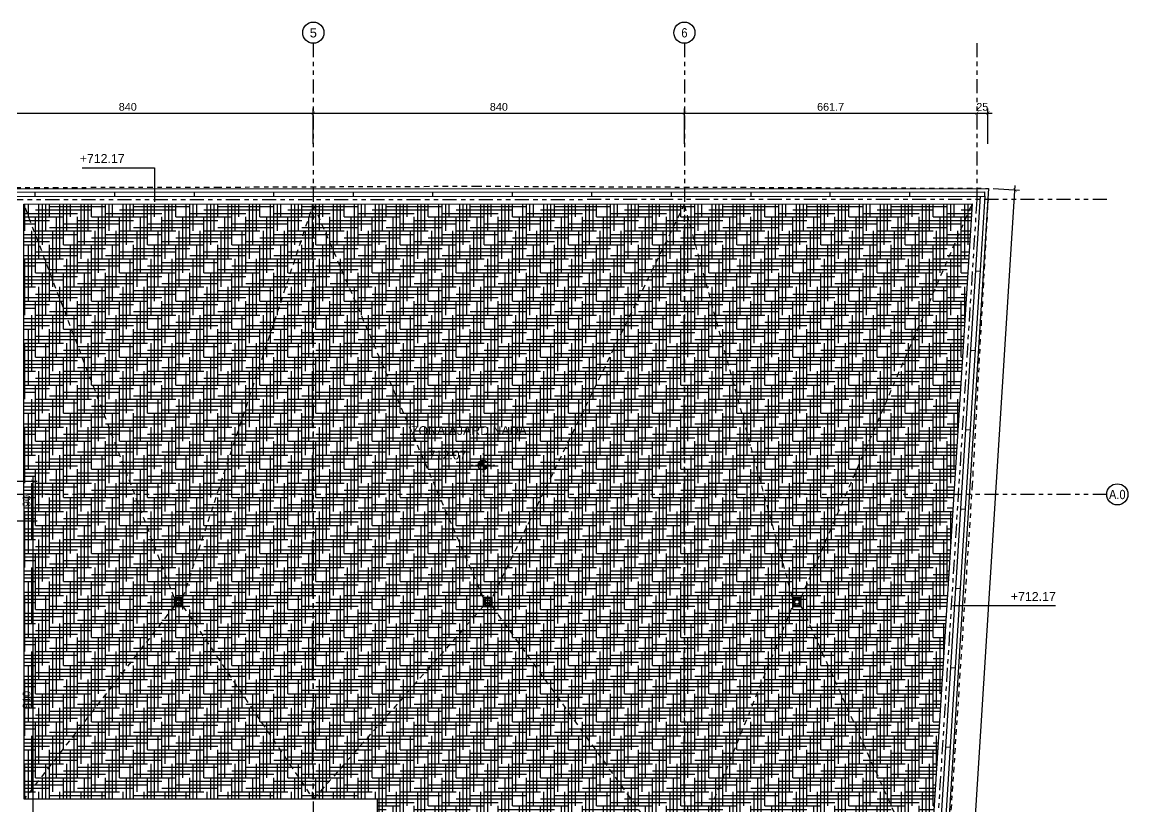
# Model space of a CAD drawing. Header units: millimetres. Extents: x 567.3 to 666.1, y 518.3 to 578.
# Drawn here: x 625.81 to 650.84, y 556.87 to 574.64 of the extents above; entities that cross this region are included whole.
import ezdxf

# ---------------------------------------------------------------- set-up
doc = ezdxf.new("R2010")
doc.units = ezdxf.units.MM
doc.header["$LTSCALE"] = 0.01
for name, pattern in [('TRAZO_Y_PUNTO', [25.4, 12.7, -6.35, 0, -6.35]), ('TRAZOS', [19.05, 12.7, -6.35]), ('VALS', [63.5, 31.75, -6.35, 6.35, -6.35, 6.35, -6.35])]:
    doc.linetypes.add(name, pattern=pattern)
doc.layers.get('0').update_dxf_attribs({"linetype": 'CONTINUOUS'})
doc.layers.get('DEFPOINTS').update_dxf_attribs({"linetype": 'CONTINUOUS'})
for name, color, linetype in [('BARANDILLA', 1, 'CONTINUOUS'), ('COTAS', 7, 'CONTINUOUS'), ('COTAS_EJES', 2, 'CONTINUOUS'), ('EJES', 6, 'VALS'), ('EJES-NUM', 7, 'CONTINUOUS'), ('JARDIN-TRAMA', 253, 'CONTINUOUS'), ('LIMITE-PARCELA', 2, 'TRAZO_Y_PUNTO'), ('PENDIENTES', 252, 'TRAZOS'), ('TEXTO-NIVELES', 7, 'CONTINUOUS'), ('TEXTOS', 7, 'CONTINUOUS'), ('URBANIZACION', 4, 'CONTINUOUS'), ('URC_INS_TUB_PLUVIAL', 252, 'CONTINUOUS')]:
    doc.layers.add(name, color=color, linetype=linetype)
doc.styles.add('ARIAL', font='arial.ttf')
doc.dimstyles.new('GOP1-100', dxfattribs={"dimscale": 0.1, "dimtxt": 1.75, "dimasz": 0.75, "dimexe": 1, "dimexo": 1, "dimgap": 0.5, "dimtad": 1, "dimdec": 1, "dimlfac": 100, "dimdsep": 46, "dimtxsty": 'ARIAL', "dimblk1": 'ARCHTICK', "dimblk2": 'ARCHTICK', "dimsah": 1, "dimcen": 3, "dimdle": 1, "dimclrd": 1, "dimclre": 1, "dimclrt": 256, "dimadec": 0, "dimazin": 0, "dimtfac": 1.5, "dimtdec": 1, "dimtmove": 0, "dimatfit": 0, "dimldrblk": 'ARCHTICK', "dimfxl": 0, "dimtvp": 2.8125, "dimtolj": 1, "dimtzin": 0, "dimarcsym": 0})

# ---------------------------------------------------------------- blocks, each defined once
blk = doc.blocks.new('_ARCHTICK')
at = {"color": 0, "linetype": 'ByBlock', "const_width": 0.15}
blk.add_lwpolyline([(-0.5, -0.5), (0.5, 0.5)], dxfattribs=at)
blk = doc.blocks.new('*D92')
at = {"layer": 'COTAS_EJES', "color": 1, "lineweight": -2, "transparency": 16777216}
for p, q in [((646.152, 536.968), (648.29, 570.938)), ((647.785, 570.87), (648.384, 570.832)), ((645.66, 537.099), (646.258, 537.061))]:
    blk.add_line(p, q, dxfattribs=at)
at = {"layer": 'DEFPOINTS', "color": 0, "transparency": 16777216}
for p in [(647.685, 570.876), (648.284, 570.838), (645.56, 537.105)]:
    blk.add_point(p, dxfattribs=at)
at = {"layer": 'COTAS_EJES', "color": 1, "lineweight": -2, "transparency": 16777216, "xscale": 0.07500000000000001, "yscale": 0.07500000000000001, "zscale": 0.07500000000000001}
for p, rotation in [((648.284, 570.838), 86.39871805713925), ((646.159, 537.068), 266.3987180571393)]:
    blk.add_blockref('_ARCHTICK', p, dxfattribs=dict(at, rotation=rotation))
at = {"layer": 'COTAS_EJES', "transparency": 16777216, "insert": (647.082, 553.962), "char_height": 0.175, "attachment_point": 5, "rotation": 86.3987, "style": 'ARIAL'}
blk.add_mtext('\\A1;3383.7', dxfattribs=at)
blk = doc.blocks.new('*D89')
at = {"layer": 'COTAS_EJES', "color": 1, "lineweight": -2, "transparency": 16777216}
for p, q in [((624, 571.881), (624, 572.681)), ((632.4, 571.881), (632.4, 572.681)), ((623.9, 572.581), (632.5, 572.581))]:
    blk.add_line(p, q, dxfattribs=at)
at = {"layer": 'DEFPOINTS', "color": 0, "transparency": 16777216}
for p in [(632.4, 572.581), (624, 570.893), (632.4, 570.868)]:
    blk.add_point(p, dxfattribs=at)
at = {"layer": 'COTAS_EJES', "color": 1, "lineweight": -2, "transparency": 16777216, "xscale": 0.07500000000000001, "yscale": 0.07500000000000001, "zscale": 0.07500000000000001, "rotation": 180}
blk.add_blockref('_ARCHTICK', (624, 572.581), dxfattribs=at)
at = {"layer": 'COTAS_EJES', "color": 1, "lineweight": -2, "transparency": 16777216, "xscale": 0.07500000000000001, "yscale": 0.07500000000000001, "zscale": 0.07500000000000001}
blk.add_blockref('_ARCHTICK', (632.4, 572.581), dxfattribs=at)
at = {"layer": 'COTAS_EJES', "transparency": 16777216, "insert": (628.2, 572.72), "char_height": 0.175, "attachment_point": 5, "style": 'ARIAL'}
blk.add_mtext('\\A1;840', dxfattribs=at)
blk = doc.blocks.new('NIVEL01')
for p, q in [((0, 0.0018), (0, 0.0015)), ((-0.0018, 0), (-0.0015, 0)), ((-0.00111, 0), (0.00111, 0)), ((0, 0.00111), (0, -0.00111)), ((0.0015, 0), (0.0018, 0)), ((0, -0.0015), (0, -0.0018))]:
    blk.add_line(p, q)
at = {"const_width": 0.00075}
for points in [[(0, 0.000375, 0.4142136), (-0.000375, 0, 1)], [(0, -0.000375, 0.4142136), (0.000375, 0, 1)]]:
    blk.add_lwpolyline(points, format="xyb", dxfattribs=at)
blk.add_circle((0, 0), 0.00075)
blk = doc.blocks.new('*D36')
at = {"layer": 'COTAS_EJES', "color": 1, "lineweight": -2, "transparency": 16777216}
for p, q in [((632.4, 571.881), (632.4, 572.681)), ((640.8, 571.881), (640.8, 572.681)), ((632.3, 572.581), (640.9, 572.581))]:
    blk.add_line(p, q, dxfattribs=at)
at = {"layer": 'DEFPOINTS', "color": 0, "transparency": 16777216}
for p in [(640.8, 572.581), (632.4, 570.893), (640.8, 570.868)]:
    blk.add_point(p, dxfattribs=at)
at = {"layer": 'COTAS_EJES', "color": 1, "lineweight": -2, "transparency": 16777216, "xscale": 0.07500000000000001, "yscale": 0.07500000000000001, "zscale": 0.07500000000000001, "rotation": 180}
blk.add_blockref('_ARCHTICK', (632.4, 572.581), dxfattribs=at)
at = {"layer": 'COTAS_EJES', "color": 1, "lineweight": -2, "transparency": 16777216, "xscale": 0.07500000000000001, "yscale": 0.07500000000000001, "zscale": 0.07500000000000001}
blk.add_blockref('_ARCHTICK', (640.8, 572.581), dxfattribs=at)
at = {"layer": 'COTAS_EJES', "transparency": 16777216, "insert": (636.6, 572.72), "char_height": 0.175, "attachment_point": 5, "style": 'ARIAL'}
blk.add_mtext('\\A1;840', dxfattribs=at)
blk = doc.blocks.new('*D37')
at = {"layer": 'COTAS_EJES', "color": 1, "lineweight": -2, "transparency": 16777216}
for p, q in [((640.8, 572.581), (640.8, 572.681)), ((640.7, 572.581), (647.517, 572.581)), ((647.417, 572.581), (647.417, 572.481))]:
    blk.add_line(p, q, dxfattribs=at)
at = {"layer": 'DEFPOINTS', "color": 0, "transparency": 16777216}
for p in [(640.8, 572.581), (647.417, 572.581), (647.417, 572.581)]:
    blk.add_point(p, dxfattribs=at)
at = {"layer": 'COTAS_EJES', "color": 1, "lineweight": -2, "transparency": 16777216, "xscale": 0.07500000000000001, "yscale": 0.07500000000000001, "zscale": 0.07500000000000001, "rotation": 180}
blk.add_blockref('_ARCHTICK', (640.8, 572.581), dxfattribs=at)
at = {"layer": 'COTAS_EJES', "color": 1, "lineweight": -2, "transparency": 16777216, "xscale": 0.07500000000000001, "yscale": 0.07500000000000001, "zscale": 0.07500000000000001}
blk.add_blockref('_ARCHTICK', (647.417, 572.581), dxfattribs=at)
at = {"layer": 'COTAS_EJES', "transparency": 16777216, "insert": (644.109, 572.72), "char_height": 0.175, "attachment_point": 5, "style": 'ARIAL'}
blk.add_mtext('\\A1;661.7', dxfattribs=at)
blk = doc.blocks.new('*D44')
at = {"layer": 'COTAS_EJES', "color": 1, "lineweight": -2, "transparency": 16777216}
for p, q in [((647.667, 571.881), (647.667, 572.681)), ((647.317, 572.581), (647.767, 572.581)), ((647.417, 572.581), (647.417, 572.481))]:
    blk.add_line(p, q, dxfattribs=at)
at = {"layer": 'DEFPOINTS', "color": 0, "transparency": 16777216}
for p in [(647.417, 572.581), (647.667, 572.581), (647.667, 570.876)]:
    blk.add_point(p, dxfattribs=at)
at = {"layer": 'COTAS_EJES', "color": 1, "lineweight": -2, "transparency": 16777216, "xscale": 0.07500000000000001, "yscale": 0.07500000000000001, "zscale": 0.07500000000000001, "rotation": 180}
blk.add_blockref('_ARCHTICK', (647.417, 572.581), dxfattribs=at)
at = {"layer": 'COTAS_EJES', "color": 1, "lineweight": -2, "transparency": 16777216, "xscale": 0.07500000000000001, "yscale": 0.07500000000000001, "zscale": 0.07500000000000001}
blk.add_blockref('_ARCHTICK', (647.667, 572.581), dxfattribs=at)
at = {"layer": 'COTAS_EJES', "transparency": 16777216, "insert": (647.542, 572.72), "char_height": 0.175, "attachment_point": 5, "style": 'ARIAL'}
blk.add_mtext('\\A1;25', dxfattribs=at)
blk = doc.blocks.new('*D59')
at = {"layer": 'COTAS', "color": 1, "lineweight": -2, "transparency": 16777216}
for p, q in [((625.6, 564.247), (626.15, 564.247)), ((626.05, 564.347), (626.05, 563.247)), ((625.6, 563.347), (626.15, 563.347))]:
    blk.add_line(p, q, dxfattribs=at)
at = {"layer": 'DEFPOINTS', "color": 0, "transparency": 16777216}
for p in [(625.5, 564.247), (625.5, 563.347), (626.05, 563.347)]:
    blk.add_point(p, dxfattribs=at)
at = {"layer": 'COTAS', "color": 1, "lineweight": -2, "transparency": 16777216, "xscale": 0.07500000000000001, "yscale": 0.07500000000000001, "zscale": 0.07500000000000001}
for p, rotation in [((626.05, 564.247), 90), ((626.05, 563.347), 270)]:
    blk.add_blockref('_ARCHTICK', p, dxfattribs=dict(at, rotation=rotation))
at = {"layer": 'COTAS', "transparency": 16777216, "insert": (625.911, 563.797), "char_height": 0.175, "attachment_point": 5, "rotation": 90, "style": 'ARIAL'}
blk.add_mtext('\\A1;90', dxfattribs=at)
blk = doc.blocks.new('*D60')
at = {"layer": 'COTAS', "color": 1, "lineweight": -2, "transparency": 16777216}
for p, q in [((626.05, 563.447), (626.05, 555.147)), ((625.6, 563.347), (626.15, 563.347)), ((625.6, 555.247), (626.15, 555.247))]:
    blk.add_line(p, q, dxfattribs=at)
at = {"layer": 'DEFPOINTS', "color": 0, "transparency": 16777216}
for p in [(625.5, 563.347), (625.5, 555.247), (626.05, 555.247)]:
    blk.add_point(p, dxfattribs=at)
at = {"layer": 'COTAS', "color": 1, "lineweight": -2, "transparency": 16777216, "xscale": 0.07500000000000001, "yscale": 0.07500000000000001, "zscale": 0.07500000000000001}
for p, rotation in [((626.05, 563.347), 90), ((626.05, 555.247), 270)]:
    blk.add_blockref('_ARCHTICK', p, dxfattribs=dict(at, rotation=rotation))
at = {"layer": 'COTAS', "transparency": 16777216, "insert": (625.911, 559.297), "char_height": 0.175, "attachment_point": 5, "rotation": 90, "style": 'ARIAL'}
blk.add_mtext('\\A1;810', dxfattribs=at)
blk = doc.blocks.new('SUM-C')
at = {"layer": 'URC_INS_TUB_PLUVIAL'}
for p, q in [((0.1, 0.1), (-0.1, 0.1)), ((-0.1, 0.1), (-0.1, -0.1)), ((-0.075, 0.075), (-0.075, -0.075)), ((0.075, 0.075), (-0.075, 0.075)), ((-0.075, 0.075), (-0.034, 0.034)), ((0.034, 0.034), (0.075, 0.075)), ((0.075, -0.075), (0.075, 0.075)), ((0.1, -0.1), (0.1, 0.1)), ((-0.1, -0.1), (0.1, -0.1)), ((-0.075, -0.075), (-0.034, -0.034)), ((-0.075, -0.075), (0.075, -0.075)), ((0.034, -0.034), (0.075, -0.075))]:
    blk.add_line(p, q, dxfattribs=at)
blk.add_circle((0, 0), 0.0487, dxfattribs=at)

msp = doc.modelspace()

# ---------------------------------------------------------------- hatches: boundary and pattern name
at = {"layer": 'JARDIN-TRAMA'}
h = msp.add_hatch(dxfattribs=at)
h.set_pattern_fill('HOUND', color=256, scale=0.05)
h.paths.add_polyline_path([(647.311, 570.5242), (625.8475, 570.5157), (625.8529, 557.0469), (627.85, 557.0469), (630.95, 557.0469), (633.85, 557.0469), (633.85, 555.4338), (639.7775, 555.4338), (646.3345, 554.9975)])

# ---------------------------------------------------------------- linework, layer by layer
at = {"layer": 'BARANDILLA'}
for p, q in [((591.5847, 570.6771), (647.5976, 570.6993)), ((591.6018, 570.7771), (647.5975, 570.7993)), ((626.1001, 570.7908), (626.1001, 570.6908)), ((627.9001, 570.7915), (627.9001, 570.6915)), ((629.7001, 570.7929), (629.7001, 570.6929)), ((631.5001, 570.7929), (631.5001, 570.6929)), ((633.3001, 570.7937), (633.3001, 570.6937)), ((638.7001, 570.7958), (638.7001, 570.6958)), ((640.5001, 570.7965), (640.5001, 570.6965)), ((642.3001, 570.7834), (642.3001, 570.6834)), ((644.1001, 570.6979), (644.1001, 570.7979)), ((647.4974, 570.6993), (645.3911, 537.21)), ((647.5976, 570.6993), (645.4913, 537.21)), ((645.9001, 570.6987), (645.9001, 570.7987)), ((647.5976, 570.6993), (647.5975, 570.7993)), ((647.391, 569.0082), (647.4908, 569.0019)), ((647.278, 567.2117), (647.3778, 567.2054)), ((647.165, 565.4153), (647.2648, 565.409)), ((647.052, 563.6188), (647.1518, 563.6125)), ((646.9391, 561.8224), (647.0389, 561.8161)), ((646.8261, 560.0259), (646.9259, 560.0196)), ((646.7131, 558.2295), (646.8129, 558.2232))]:
    msp.add_line(p, q, dxfattribs=at)
at = {"layer": 'EJES'}
for p, q in [((632.4, 574.1607), (632.4, 534.7146)), ((640.8, 574.1607), (640.8, 534.7146)), ((647.4175, 574.1633), (647.4175, 570.6232)), ((650.3588, 570.6243), (591.8014, 570.602)), ((647.4175, 570.6243), (645.3267, 537.3553)), ((650.3588, 563.9469), (581.5145, 563.9469))]:
    msp.add_line(p, q, dxfattribs=at)
at = {"layer": 'EJES-NUM', "color": 1, "ltscale": 0.05}
for centre in [(632.4, 574.4002), (632.4, 574.4002), (640.8, 574.4002), (650.5984, 563.9469)]:
    msp.add_circle(centre, 0.2395, dxfattribs=at)
at = {"layer": 'LIMITE-PARCELA'}
msp.add_lwpolyline([(619.2486, 570.8852), (630.2032, 570.9041), (636.0893, 570.9257), (647.6853, 570.8759), (647.3144, 564.1677), (646.742, 555.3967), (646.2482, 547.9766), (645.5599, 537.1053), (641.0846, 537.1312), (636.292, 537.1442), (629.699, 537.1344), (615.714, 537.1377)], dxfattribs=at)
at = {"layer": 'PENDIENTES'}
for p, q in [((629.2495, 561.6123), (625.8475, 570.5157)), ((629.4495, 561.6123), (632.4, 570.5183)), ((632.4, 557.0469), (632.4, 570.5183)), ((636.2477, 561.6123), (632.4, 570.5183)), ((640.8, 570.5216), (636.4477, 561.6123)), ((640.8, 555.3657), (640.8, 570.5216)), ((643.2458, 561.6123), (640.8, 570.5216)), ((643.4458, 561.6123), (647.311, 570.5242)), ((629.2495, 561.4123), (625.8529, 557.0469)), ((629.4495, 561.4123), (632.4, 557.0469)), ((636.2477, 561.4123), (632.4, 557.0469)), ((636.4477, 561.4123), (640.8, 555.3657)), ((640.8, 555.3657), (643.2458, 561.4123)), ((643.4458, 561.4123), (646.3345, 554.9975))]:
    msp.add_line(p, q, dxfattribs=at)
at = {"layer": 'TEXTO-NIVELES', "color": 1}
for p, q in [((627.1659, 571.344), (628.8049, 571.344)), ((628.8049, 571.344), (628.8049, 570.5673)), ((646.871, 561.4288), (649.197, 561.4288))]:
    msp.add_line(p, q, dxfattribs=at)
at = {"layer": 'TEXTO-NIVELES'}
for p, q in [((635.1001, 570.7951), (635.1001, 570.6951)), ((636.9001, 570.7951), (636.9001, 570.6951))]:
    msp.add_line(p, q, dxfattribs=at)
at = {"layer": 'URBANIZACION'}
for p, q in [((591.6147, 570.8521), (647.6837, 570.8744)), ((647.6837, 570.8744), (645.5599, 537.1053)), ((647.6837, 570.8744), (647.6837, 570.8744)), ((647.6837, 570.8744), (647.6837, 570.8744)), ((647.6837, 570.8744), (647.6837, 570.8744)), ((647.6837, 570.8744), (647.6837, 570.8744)), ((647.6837, 570.8744), (647.6837, 570.8744)), ((647.6837, 570.8744), (647.6837, 570.8744)), ((647.6837, 570.8744), (647.6837, 570.8744)), ((625.8475, 570.5157), (647.311, 570.5242)), ((625.8529, 557.0469), (625.8475, 570.5157)), ((647.311, 570.5242), (646.3345, 554.9975)), ((633.85, 557.0469), (625.8529, 557.0469)), ((627.8, 557.0469), (627.8, 557.0469)), ((627.8, 557.0469), (627.8, 557.0469)), ((633.85, 555.4344), (633.85, 557.0469))]:
    msp.add_line(p, q, dxfattribs=at)

# ---------------------------------------------------------------- block references
at = {"layer": 'TEXTO-NIVELES', "xscale": 150, "yscale": 150, "zscale": 150}
msp.add_blockref('NIVEL01', (636.2413, 564.612), dxfattribs=at)
at = {"layer": 'URC_INS_TUB_PLUVIAL', "color": 2}
for p in [(629.3495, 561.5123), (636.3477, 561.5123), (643.3458, 561.5123)]:
    msp.add_blockref('SUM-C', p, dxfattribs=at)

# ---------------------------------------------------------------- texts
at = {"layer": 'EJES-NUM', "ltscale": 0.05, "char_height": 0.21, "width": 0.180111, "attachment_point": 5, "style": 'ARIAL'}
for s, insert in [('5', (632.4, 574.396)), ('5', (632.4, 574.396)), ('{\\W0.85;A.0}', (650.5984, 563.9428))]:
    msp.add_mtext(s, dxfattribs=dict(at, insert=insert))
at = {"layer": 'EJES-NUM', "ltscale": 0.05, "insert": (640.8, 574.396), "char_height": 0.21, "attachment_point": 5, "style": 'ARIAL'}
msp.add_mtext('{\\W0.85;6}', dxfattribs=at)
at = {"layer": 'TEXTO-NIVELES', "style": 'ARIAL'}
for s, p in [(' +712.17', (627.0347, 571.4515)), ('+712.07', (634.8487, 564.7395)), (' +712.17', (648.1116, 561.5363))]:
    msp.add_text(s, height=0.2, dxfattribs=at).set_placement(p)
at = {"layer": 'TEXTOS', "style": 'ARIAL'}
msp.add_text('ZONA AJARDINADA', height=0.2, dxfattribs=at).set_placement((634.6096, 565.2916))

# ---------------------------------------------------------------- dimensions: what is measured, and where the dimension line sits
at = {"layer": 'COTAS'}
dim = msp.add_linear_dim(base=(626.05, 563.347), p1=(625.5, 564.2471), p2=(625.5003, 563.347), angle=90, dimstyle='GOP1-100', dxfattribs=at)
dim.commit()
dim.dimension.update_dxf_attribs({"geometry": '*D59', "text_midpoint": (625.9107, 563.797)})
dim = msp.add_linear_dim(base=(626.05, 555.2469), p1=(625.5003, 563.347), p2=(625.5, 555.2469), angle=90, dimstyle='GOP1-100', override={"dimtmove": 1}, dxfattribs=at)
dim.commit()
dim.dimension.update_dxf_attribs({"geometry": '*D60', "text_midpoint": (625.9107, 559.2969)})
at = {"layer": 'COTAS_EJES'}
for base, p1, p2, picture, middle in [((632.4, 572.5807), (624, 570.8934), (632.4, 570.8683), '*D89', (628.2, 572.72)), ((640.8, 572.5807), (632.4, 570.8934), (640.8, 570.8683), '*D36', (636.6, 572.72)), ((647.41749, 572.58067), (640.80005, 572.58067), (647.41749, 572.58067), '*D37', (644.10877, 572.72002))]:
    dim = msp.add_linear_dim(base=base, p1=p1, p2=p2, dimstyle='GOP1-100', override={"dimtmove": 1}, dxfattribs=at)
    dim.commit()
    dim.dimension.update_dxf_attribs({"geometry": picture, "text_midpoint": middle})
dim = msp.add_linear_dim(base=(647.6673, 572.5807), p1=(647.4175, 572.5807), p2=(647.6673, 570.8758), dimstyle='GOP1-100', override={"dimtmove": 1}, dxfattribs=at)
dim.commit()
dim.dimension.update_dxf_attribs({"geometry": '*D44', "text_midpoint": (647.5424, 572.5807), "dimtype": 160})
dim = msp.add_aligned_dim(p1=(645.5599, 537.1053), p2=(647.6853, 570.8759), distance=-0.6, dimstyle='GOP1-100', override={"dimtmove": 1}, dxfattribs=at)
dim.commit()
dim.dimension.update_dxf_attribs({"geometry": '*D92', "text_midpoint": (647.0823, 553.9617)})

doc.saveas('drawing.dxf')
